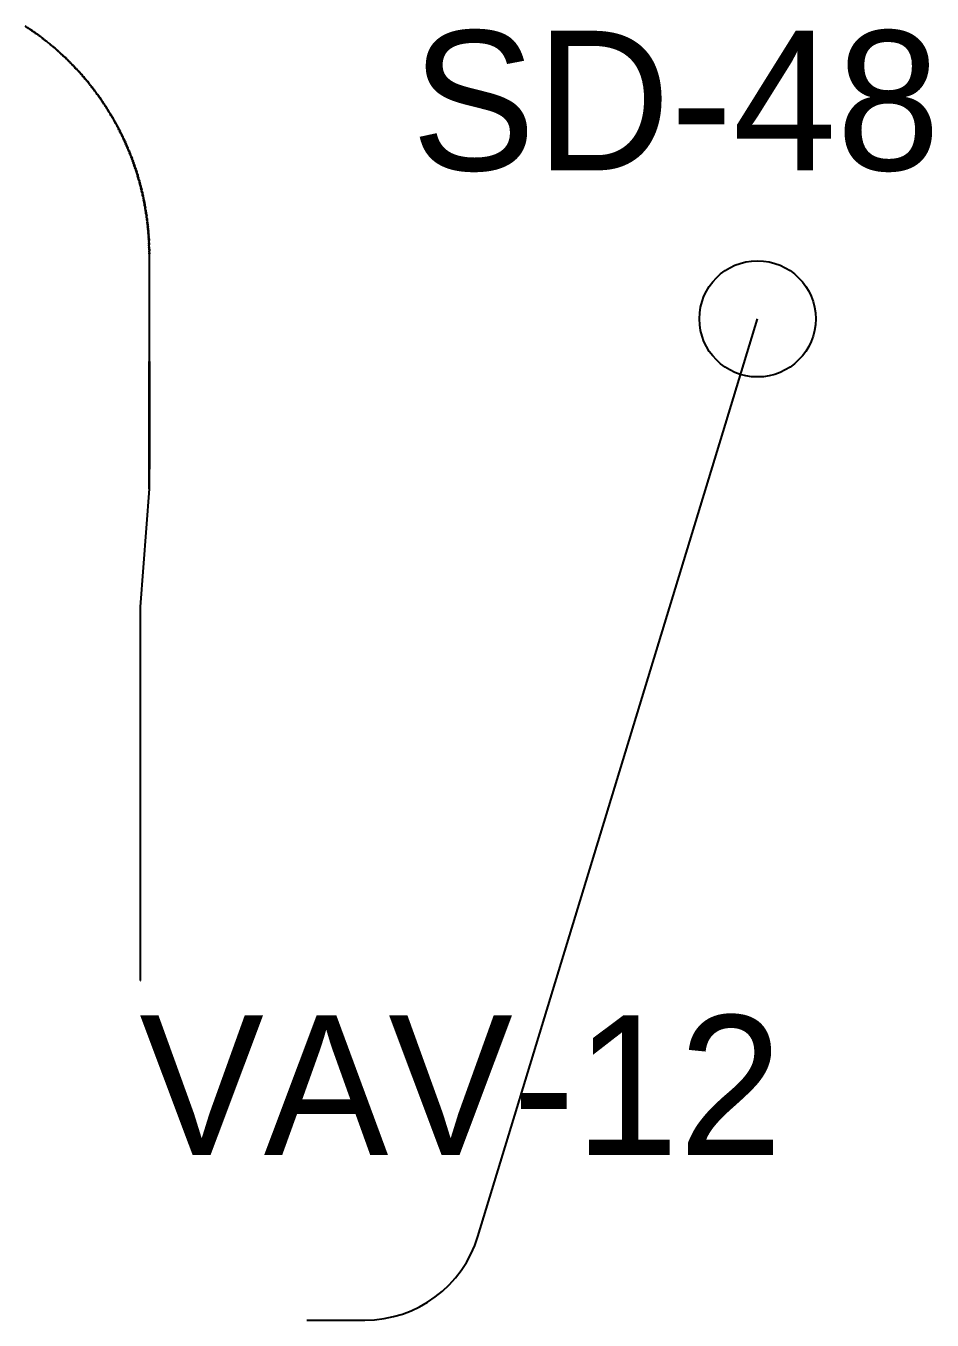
# Model space of a CAD drawing. Header units: metres. Extents: x 0.1 to 41.9, y 0.9 to 39.
# Drawn here: x 39.489 to 41.826, y 12.123 to 15.462 of the extents above; entities that cross this region are included whole.
import ezdxf

# ---------------------------------------------------------------- set-up
doc = ezdxf.new("R2010")
doc.units = ezdxf.units.M
for name, color, linetype in [('BSA_BRANCH_AXIS', 5, 'Continuous'), ('BSA_BRANCH_LABEL', 3, 'Continuous'), ('BSA_MATERIAL_SECTION', 7, 'Continuous'), ('BSA_TERMINAL_CENTRE', 3, 'Continuous'), ('BSA_VAV_LABEL', 7, 'Continuous')]:
    doc.layers.add(name, color=color, linetype=linetype)

msp = doc.modelspace()

# ---------------------------------------------------------------- linework, layer by layer
at = {"layer": 'BSA_BRANCH_AXIS'}
msp.add_lwpolyline([(40.2135, 12.1226), (40.3635, 12.1226, 0.330046), (40.6551, 12.3386), (41.2874, 14.4148), (41.3762, 14.7064)], format="xyb", dxfattribs=at)
at = {"layer": 'BSA_MATERIAL_SECTION'}
for p, q in [((39.4893, 15.461), (39.4871, 15.4624)), ((39.4889, 15.4603), (39.4911, 15.4589)), ((39.4893, 15.461), (39.4916, 15.4595)), ((39.4911, 15.4589), (39.4933, 15.4574)), ((39.4916, 15.4595), (39.4938, 15.4581)), ((39.4955, 15.4559), (39.4933, 15.4574)), ((39.496, 15.4566), (39.4938, 15.4581)), ((39.4977, 15.4545), (39.4955, 15.4559)), ((39.4982, 15.4551), (39.496, 15.4566)), ((39.4977, 15.4545), (39.4999, 15.453)), ((39.4982, 15.4551), (39.5004, 15.4536)), ((39.5021, 15.4515), (39.4999, 15.453)), ((39.5025, 15.4521), (39.5004, 15.4536)), ((39.5021, 15.4515), (39.5043, 15.45)), ((39.5025, 15.4521), (39.5047, 15.4507)), ((39.5043, 15.45), (39.5064, 15.4485)), ((39.5069, 15.4491), (39.5047, 15.4507)), ((39.5086, 15.447), (39.5064, 15.4485)), ((39.5069, 15.4491), (39.5091, 15.4476)), ((39.5108, 15.4454), (39.5086, 15.447)), ((39.5112, 15.4461), (39.5091, 15.4476)), ((39.5108, 15.4454), (39.5129, 15.4439)), ((39.5112, 15.4461), (39.5134, 15.4446)), ((39.5129, 15.4439), (39.5151, 15.4424)), ((39.5155, 15.443), (39.5134, 15.4446)), ((39.5172, 15.4408), (39.5151, 15.4424)), ((39.5155, 15.443), (39.5177, 15.4415)), ((39.5172, 15.4408), (39.5194, 15.4393)), ((39.5198, 15.4399), (39.5177, 15.4415)), ((39.5215, 15.4377), (39.5194, 15.4393)), ((39.5198, 15.4399), (39.522, 15.4384)), ((39.5215, 15.4377), (39.5236, 15.4361)), ((39.5241, 15.4368), (39.522, 15.4384)), ((39.5257, 15.4346), (39.5236, 15.4361)), ((39.5241, 15.4368), (39.5262, 15.4352)), ((39.5257, 15.4346), (39.5279, 15.433)), ((39.5283, 15.4336), (39.5262, 15.4352)), ((39.53, 15.4314), (39.5279, 15.433)), ((39.5283, 15.4336), (39.5304, 15.432)), ((39.53, 15.4314), (39.5321, 15.4298)), ((39.5326, 15.4304), (39.5304, 15.432)), ((39.5326, 15.4304), (39.5347, 15.4288)), ((39.5342, 15.4282), (39.5321, 15.4298)), ((39.5342, 15.4282), (39.5362, 15.4266)), ((39.5367, 15.4272), (39.5347, 15.4288)), ((39.5383, 15.4249), (39.5362, 15.4266)), ((39.5367, 15.4272), (39.5388, 15.4256)), ((39.5383, 15.4249), (39.5404, 15.4233)), ((39.5409, 15.4239), (39.5388, 15.4256)), ((39.5425, 15.4217), (39.5404, 15.4233)), ((39.5409, 15.4239), (39.543, 15.4223)), ((39.5425, 15.4217), (39.5445, 15.42)), ((39.543, 15.4223), (39.545, 15.4206)), ((39.5466, 15.4184), (39.5445, 15.42)), ((39.5471, 15.419), (39.545, 15.4206)), ((39.5466, 15.4184), (39.5487, 15.4167)), ((39.5492, 15.4173), (39.5471, 15.419)), ((39.5507, 15.415), (39.5487, 15.4167)), ((39.5492, 15.4173), (39.5512, 15.4156)), ((39.5507, 15.415), (39.5527, 15.4133)), ((39.5533, 15.4139), (39.5512, 15.4156)), ((39.5548, 15.4116), (39.5527, 15.4133)), ((39.5533, 15.4139), (39.5553, 15.4123)), ((39.5568, 15.4099), (39.5548, 15.4116)), ((39.5573, 15.4106), (39.5553, 15.4123)), ((39.5568, 15.4099), (39.5588, 15.4082)), ((39.5573, 15.4106), (39.5593, 15.4089)), ((39.5588, 15.4082), (39.5608, 15.4065)), ((39.5614, 15.4071), (39.5593, 15.4089)), ((39.5629, 15.4048), (39.5608, 15.4065)), ((39.5614, 15.4071), (39.5634, 15.4054)), ((39.5629, 15.4048), (39.5649, 15.4031)), ((39.5634, 15.4054), (39.5654, 15.4037)), ((39.5668, 15.4014), (39.5649, 15.4031)), ((39.5674, 15.402), (39.5654, 15.4037)), ((39.5668, 15.4014), (39.5688, 15.3996)), ((39.5694, 15.4002), (39.5674, 15.402)), ((39.5708, 15.3979), (39.5688, 15.3996)), ((39.5694, 15.4002), (39.5713, 15.3985)), ((39.5708, 15.3979), (39.5728, 15.3961)), ((39.5713, 15.3985), (39.5733, 15.3967)), ((39.5753, 15.3949), (39.5733, 15.3967)), ((39.5748, 15.3943), (39.5728, 15.3961)), ((39.5748, 15.3943), (39.5767, 15.3926)), ((39.5773, 15.3932), (39.5753, 15.3949)), ((39.5787, 15.3908), (39.5767, 15.3926)), ((39.5773, 15.3932), (39.5792, 15.3914)), ((39.5787, 15.3908), (39.5806, 15.389)), ((39.5812, 15.3896), (39.5792, 15.3914)), ((39.5826, 15.3872), (39.5806, 15.389)), ((39.5812, 15.3896), (39.5831, 15.3878)), ((39.5826, 15.3872), (39.5845, 15.3854)), ((39.5831, 15.3878), (39.585, 15.386)), ((39.5864, 15.3836), (39.5845, 15.3854)), ((39.587, 15.3842), (39.585, 15.386)), ((39.5864, 15.3836), (39.5884, 15.3818)), ((39.5889, 15.3824), (39.587, 15.3842)), ((39.5903, 15.38), (39.5884, 15.3818)), ((39.5889, 15.3824), (39.5908, 15.3805)), ((39.5903, 15.38), (39.5922, 15.3781)), ((39.5908, 15.3805), (39.5927, 15.3787)), ((39.5941, 15.3763), (39.5922, 15.3781)), ((39.5946, 15.3769), (39.5927, 15.3787)), ((39.5941, 15.3763), (39.596, 15.3745)), ((39.5946, 15.3769), (39.5965, 15.375)), ((39.5979, 15.3726), (39.596, 15.3745)), ((39.5984, 15.3732), (39.5965, 15.375)), ((39.5979, 15.3726), (39.5997, 15.3707)), ((39.6003, 15.3713), (39.5984, 15.3732)), ((39.6016, 15.3689), (39.5997, 15.3707)), ((39.6003, 15.3713), (39.6022, 15.3694)), ((39.6016, 15.3689), (39.6035, 15.367)), ((39.604, 15.3676), (39.6022, 15.3694)), ((39.6053, 15.3651), (39.6035, 15.367)), ((39.604, 15.3676), (39.6059, 15.3657)), ((39.6072, 15.3632), (39.6053, 15.3651)), ((39.6059, 15.3657), (39.6078, 15.3638)), ((39.6072, 15.3632), (39.609, 15.3613)), ((39.6096, 15.3619), (39.6078, 15.3638)), ((39.609, 15.3613), (39.6109, 15.3594)), ((39.6114, 15.36), (39.6096, 15.3619)), ((39.6127, 15.3575), (39.6109, 15.3594)), ((39.6114, 15.36), (39.6133, 15.3581)), ((39.6145, 15.3556), (39.6127, 15.3575)), ((39.6133, 15.3581), (39.6151, 15.3562)), ((39.6145, 15.3556), (39.6163, 15.3537)), ((39.6169, 15.3543), (39.6151, 15.3562)), ((39.6163, 15.3537), (39.6181, 15.3518)), ((39.6187, 15.3523), (39.6169, 15.3543)), ((39.6199, 15.3498), (39.6181, 15.3518)), ((39.6187, 15.3523), (39.6205, 15.3504)), ((39.6199, 15.3498), (39.6217, 15.3479)), ((39.6223, 15.3484), (39.6205, 15.3504)), ((39.6235, 15.346), (39.6217, 15.3479)), ((39.6223, 15.3484), (39.6241, 15.3465)), ((39.6253, 15.344), (39.6235, 15.346)), ((39.6259, 15.3445), (39.6241, 15.3465)), ((39.6253, 15.344), (39.6271, 15.342)), ((39.6259, 15.3445), (39.6277, 15.3426)), ((39.6271, 15.342), (39.6288, 15.3401)), ((39.6277, 15.3426), (39.6294, 15.3406)), ((39.6306, 15.3381), (39.6288, 15.3401)), ((39.6312, 15.3386), (39.6294, 15.3406)), ((39.6323, 15.3361), (39.6306, 15.3381)), ((39.6312, 15.3386), (39.6329, 15.3366)), ((39.6323, 15.3361), (39.6341, 15.3341)), ((39.6347, 15.3346), (39.6329, 15.3366)), ((39.6341, 15.3341), (39.6358, 15.3321)), ((39.6364, 15.3326), (39.6347, 15.3346)), ((39.6375, 15.3301), (39.6358, 15.3321)), ((39.6364, 15.3326), (39.6381, 15.3306)), ((39.6393, 15.3281), (39.6375, 15.3301)), ((39.6399, 15.3286), (39.6381, 15.3306)), ((39.6393, 15.3281), (39.641, 15.3261)), ((39.6399, 15.3286), (39.6416, 15.3266)), ((39.641, 15.3261), (39.6427, 15.3241)), ((39.6433, 15.3246), (39.6416, 15.3266)), ((39.6444, 15.3221), (39.6427, 15.3241)), ((39.6433, 15.3246), (39.645, 15.3226)), ((39.6461, 15.32), (39.6444, 15.3221)), ((39.645, 15.3226), (39.6467, 15.3205)), ((39.6461, 15.32), (39.6477, 15.318)), ((39.6484, 15.3185), (39.6467, 15.3205)), ((39.6477, 15.318), (39.6494, 15.3159)), ((39.65, 15.3164), (39.6484, 15.3185)), ((39.6511, 15.3139), (39.6494, 15.3159)), ((39.65, 15.3164), (39.6517, 15.3144)), ((39.6527, 15.3118), (39.6511, 15.3139)), ((39.6534, 15.3123), (39.6517, 15.3144)), ((39.6527, 15.3118), (39.6544, 15.3098)), ((39.6534, 15.3123), (39.655, 15.3103)), ((39.656, 15.3077), (39.6544, 15.3098)), ((39.6567, 15.3082), (39.655, 15.3103)), ((39.656, 15.3077), (39.6577, 15.3056)), ((39.6567, 15.3082), (39.6583, 15.3061)), ((39.6577, 15.3056), (39.6593, 15.3035)), ((39.6583, 15.3061), (39.6599, 15.304)), ((39.6609, 15.3014), (39.6593, 15.3035)), ((39.6615, 15.3019), (39.6599, 15.304)), ((39.6625, 15.2993), (39.6609, 15.3014)), ((39.6631, 15.2998), (39.6615, 15.3019)), ((39.6625, 15.2993), (39.6641, 15.2972)), ((39.6631, 15.2998), (39.6648, 15.2977)), ((39.6641, 15.2972), (39.6657, 15.2951)), ((39.6648, 15.2977), (39.6663, 15.2956)), ((39.6673, 15.293), (39.6657, 15.2951)), ((39.6679, 15.2935), (39.6663, 15.2956)), ((39.6689, 15.2909), (39.6673, 15.293)), ((39.6695, 15.2914), (39.6679, 15.2935)), ((39.6689, 15.2909), (39.6704, 15.2888)), ((39.6695, 15.2914), (39.6711, 15.2892)), ((39.6704, 15.2888), (39.672, 15.2866)), ((39.6727, 15.2871), (39.6711, 15.2892)), ((39.6736, 15.2845), (39.672, 15.2866)), ((39.6727, 15.2871), (39.6742, 15.285)), ((39.6751, 15.2824), (39.6736, 15.2845)), ((39.6742, 15.285), (39.6758, 15.2828)), ((39.6751, 15.2824), (39.6767, 15.2802)), ((39.6773, 15.2807), (39.6758, 15.2828)), ((39.6767, 15.2802), (39.6782, 15.278)), ((39.6788, 15.2785), (39.6773, 15.2807)), ((39.6797, 15.2759), (39.6782, 15.278)), ((39.6788, 15.2785), (39.6804, 15.2764)), ((39.6812, 15.2737), (39.6797, 15.2759)), ((39.6819, 15.2742), (39.6804, 15.2764)), ((39.6812, 15.2737), (39.6827, 15.2716)), ((39.6819, 15.2742), (39.6834, 15.272)), ((39.6827, 15.2716), (39.6842, 15.2694)), ((39.6849, 15.2698), (39.6834, 15.272)), ((39.6857, 15.2672), (39.6842, 15.2694)), ((39.6849, 15.2698), (39.6864, 15.2676)), ((39.6857, 15.2672), (39.6872, 15.265)), ((39.6864, 15.2676), (39.6878, 15.2654)), ((39.6887, 15.2628), (39.6872, 15.265)), ((39.6893, 15.2632), (39.6878, 15.2654)), ((39.6908, 15.261), (39.6893, 15.2632)), ((39.6901, 15.2606), (39.6887, 15.2628)), ((39.6901, 15.2606), (39.6916, 15.2584)), ((39.6908, 15.261), (39.6923, 15.2588)), ((39.6916, 15.2584), (39.693, 15.2562)), ((39.6937, 15.2566), (39.6923, 15.2588)), ((39.6945, 15.254), (39.693, 15.2562)), ((39.6937, 15.2566), (39.6951, 15.2544)), ((39.6959, 15.2517), (39.6945, 15.254)), ((39.6966, 15.2522), (39.6951, 15.2544)), ((39.6959, 15.2517), (39.6973, 15.2495)), ((39.6966, 15.2522), (39.698, 15.2499)), ((39.6973, 15.2495), (39.6987, 15.2473)), ((39.698, 15.2499), (39.6994, 15.2477)), ((39.7001, 15.245), (39.6987, 15.2473)), ((39.7008, 15.2455), (39.6994, 15.2477)), ((39.7015, 15.2428), (39.7001, 15.245)), ((39.7022, 15.2432), (39.7008, 15.2455)), ((39.7015, 15.2428), (39.7029, 15.2406)), ((39.7022, 15.2432), (39.7036, 15.241)), ((39.7043, 15.2383), (39.7029, 15.2406)), ((39.705, 15.2387), (39.7036, 15.241)), ((39.7043, 15.2383), (39.7057, 15.236)), ((39.705, 15.2387), (39.7064, 15.2365)), ((39.7057, 15.236), (39.707, 15.2338)), ((39.7064, 15.2365), (39.7077, 15.2342)), ((39.7084, 15.2315), (39.707, 15.2338)), ((39.7091, 15.2319), (39.7077, 15.2342)), ((39.7097, 15.2292), (39.7084, 15.2315)), ((39.7104, 15.2296), (39.7091, 15.2319)), ((39.7104, 15.2296), (39.7118, 15.2274)), ((39.7097, 15.2292), (39.7111, 15.227)), ((39.7111, 15.227), (39.7124, 15.2247)), ((39.7131, 15.2251), (39.7118, 15.2274)), ((39.7137, 15.2224), (39.7124, 15.2247)), ((39.7131, 15.2251), (39.7144, 15.2228)), ((39.7137, 15.2224), (39.715, 15.2201)), ((39.7144, 15.2228), (39.7157, 15.2205)), ((39.7163, 15.2178), (39.715, 15.2201)), ((39.717, 15.2182), (39.7157, 15.2205)), ((39.7176, 15.2155), (39.7163, 15.2178)), ((39.7183, 15.2159), (39.717, 15.2182)), ((39.7176, 15.2155), (39.7189, 15.2132)), ((39.7183, 15.2159), (39.7196, 15.2136)), ((39.7202, 15.2109), (39.7189, 15.2132)), ((39.7209, 15.2112), (39.7196, 15.2136)), ((39.7202, 15.2109), (39.7215, 15.2085)), ((39.7209, 15.2112), (39.7222, 15.2089)), ((39.7215, 15.2085), (39.7227, 15.2062)), ((39.7234, 15.2066), (39.7222, 15.2089)), ((39.724, 15.2039), (39.7227, 15.2062)), ((39.7234, 15.2066), (39.7247, 15.2043)), ((39.7252, 15.2015), (39.724, 15.2039)), ((39.7259, 15.2019), (39.7247, 15.2043)), ((39.7252, 15.2015), (39.7265, 15.1992)), ((39.7259, 15.2019), (39.7272, 15.1996)), ((39.7265, 15.1992), (39.7277, 15.1969)), ((39.7272, 15.1996), (39.7284, 15.1972)), ((39.7289, 15.1945), (39.7277, 15.1969)), ((39.7296, 15.1949), (39.7284, 15.1972)), ((39.7289, 15.1945), (39.7301, 15.1922)), ((39.7308, 15.1925), (39.7296, 15.1949)), ((39.7313, 15.1898), (39.7301, 15.1922)), ((39.7308, 15.1925), (39.732, 15.1902)), ((39.7325, 15.1875), (39.7313, 15.1898)), ((39.7332, 15.1878), (39.732, 15.1902)), ((39.7325, 15.1875), (39.7337, 15.1851)), ((39.7332, 15.1878), (39.7344, 15.1854)), ((39.7337, 15.1851), (39.7348, 15.1827)), ((39.7355, 15.1831), (39.7344, 15.1854)), ((39.736, 15.1803), (39.7348, 15.1827)), ((39.7355, 15.1831), (39.7367, 15.1807)), ((39.7371, 15.178), (39.736, 15.1803)), ((39.7379, 15.1783), (39.7367, 15.1807)), ((39.7371, 15.178), (39.7383, 15.1756)), ((39.7379, 15.1783), (39.739, 15.1759)), ((39.7383, 15.1756), (39.7394, 15.1732)), ((39.7401, 15.1735), (39.739, 15.1759)), ((39.7406, 15.1708), (39.7394, 15.1732)), ((39.7401, 15.1735), (39.7413, 15.1711)), ((39.7417, 15.1684), (39.7406, 15.1708)), ((39.7413, 15.1711), (39.7424, 15.1687)), ((39.7417, 15.1684), (39.7428, 15.166)), ((39.7435, 15.1663), (39.7424, 15.1687)), ((39.7428, 15.166), (39.7439, 15.1636)), ((39.7446, 15.1639), (39.7435, 15.1663)), ((39.745, 15.1612), (39.7439, 15.1636)), ((39.7446, 15.1639), (39.7457, 15.1615)), ((39.745, 15.1612), (39.746, 15.1588)), ((39.7468, 15.1591), (39.7457, 15.1615)), ((39.7471, 15.1564), (39.746, 15.1588)), ((39.7468, 15.1591), (39.7478, 15.1567)), ((39.7471, 15.1564), (39.7482, 15.1539)), ((39.7478, 15.1567), (39.7489, 15.1543)), ((39.7492, 15.1515), (39.7482, 15.1539)), ((39.75, 15.1518), (39.7489, 15.1543)), ((39.7492, 15.1515), (39.7503, 15.1491)), ((39.751, 15.1494), (39.75, 15.1518)), ((39.7513, 15.1467), (39.7503, 15.1491)), ((39.751, 15.1494), (39.752, 15.147)), ((39.7513, 15.1467), (39.7523, 15.1442)), ((39.7531, 15.1445), (39.752, 15.147)), ((39.7533, 15.1418), (39.7523, 15.1442)), ((39.7531, 15.1445), (39.7541, 15.1421)), ((39.7544, 15.1393), (39.7533, 15.1418)), ((39.7551, 15.1396), (39.7541, 15.1421)), ((39.7544, 15.1393), (39.7554, 15.1369)), ((39.7551, 15.1396), (39.7561, 15.1372)), ((39.7554, 15.1369), (39.7563, 15.1344)), ((39.7571, 15.1347), (39.7561, 15.1372)), ((39.7573, 15.132), (39.7563, 15.1344)), ((39.7571, 15.1347), (39.7581, 15.1323)), ((39.7573, 15.132), (39.7583, 15.1295)), ((39.7581, 15.1323), (39.759, 15.1298)), ((39.7593, 15.1271), (39.7583, 15.1295)), ((39.76, 15.1274), (39.759, 15.1298)), ((39.7593, 15.1271), (39.7602, 15.1246)), ((39.7609, 15.1249), (39.76, 15.1274)), ((39.7611, 15.1221), (39.7602, 15.1246)), ((39.7609, 15.1249), (39.7619, 15.1224)), ((39.7611, 15.1221), (39.7621, 15.1197)), ((39.7619, 15.1224), (39.7628, 15.1199)), ((39.763, 15.1172), (39.7621, 15.1197)), ((39.7638, 15.1175), (39.7628, 15.1199)), ((39.763, 15.1172), (39.7639, 15.1147)), ((39.7647, 15.115), (39.7638, 15.1175)), ((39.7648, 15.1122), (39.7639, 15.1147)), ((39.7647, 15.115), (39.7656, 15.1125)), ((39.7648, 15.1122), (39.7657, 15.1097)), ((39.7665, 15.11), (39.7656, 15.1125)), ((39.7666, 15.1072), (39.7657, 15.1097)), ((39.7665, 15.11), (39.7674, 15.1075)), ((39.7666, 15.1072), (39.7675, 15.1047)), ((39.7682, 15.105), (39.7674, 15.1075)), ((39.7683, 15.1022), (39.7675, 15.1047)), ((39.7682, 15.105), (39.7691, 15.1025)), ((39.7692, 15.0997), (39.7683, 15.1022)), ((39.7691, 15.1025), (39.77, 15.1)), ((39.7692, 15.0997), (39.77, 15.0972)), ((39.7708, 15.0975), (39.77, 15.1)), ((39.7709, 15.0947), (39.77, 15.0972)), ((39.7716, 15.095), (39.7708, 15.0975)), ((39.7709, 15.0947), (39.7717, 15.0922)), ((39.7716, 15.095), (39.7725, 15.0925)), ((39.7717, 15.0922), (39.7725, 15.0897)), ((39.7733, 15.09), (39.7725, 15.0925)), ((39.7733, 15.0872), (39.7725, 15.0897)), ((39.7733, 15.09), (39.7741, 15.0874)), ((39.7733, 15.0872), (39.7741, 15.0847)), ((39.7741, 15.0874), (39.7749, 15.0849)), ((39.7749, 15.0822), (39.7741, 15.0847)), ((39.7757, 15.0824), (39.7749, 15.0849)), ((39.7749, 15.0822), (39.7757, 15.0796)), ((39.7765, 15.0799), (39.7757, 15.0824)), ((39.7765, 15.0771), (39.7757, 15.0796)), ((39.7765, 15.0799), (39.7773, 15.0773)), ((39.7765, 15.0771), (39.7772, 15.0746)), ((39.778, 15.072), (39.7772, 15.0746)), ((39.7773, 15.0773), (39.778, 15.0748)), ((39.7788, 15.0723), (39.778, 15.0748)), ((39.778, 15.072), (39.7787, 15.0695)), ((39.7795, 15.067), (39.7787, 15.0695)), ((39.7788, 15.0723), (39.7795, 15.0697)), ((39.7803, 15.0672), (39.7795, 15.0697)), ((39.7802, 15.0644), (39.7795, 15.067)), ((39.7802, 15.0644), (39.7809, 15.0619)), ((39.781, 15.0646), (39.7803, 15.0672)), ((39.781, 15.0646), (39.7817, 15.0621)), ((39.7809, 15.0619), (39.7816, 15.0593)), ((39.7823, 15.0568), (39.7816, 15.0593)), ((39.7824, 15.0595), (39.7817, 15.0621)), ((39.7823, 15.0568), (39.783, 15.0542)), ((39.7824, 15.0595), (39.7831, 15.057)), ((39.7837, 15.0517), (39.783, 15.0542)), ((39.7831, 15.057), (39.7838, 15.0544)), ((39.7837, 15.0517), (39.7843, 15.0491)), ((39.7845, 15.0519), (39.7838, 15.0544)), ((39.785, 15.0466), (39.7843, 15.0491)), ((39.7851, 15.0493), (39.7845, 15.0519)), ((39.785, 15.0466), (39.7857, 15.044)), ((39.7851, 15.0493), (39.7858, 15.0468)), ((39.7863, 15.0414), (39.7857, 15.044)), ((39.7864, 15.0442), (39.7858, 15.0468)), ((39.7869, 15.0389), (39.7863, 15.0414)), ((39.7864, 15.0442), (39.7871, 15.0416)), ((39.7869, 15.0389), (39.7875, 15.0363)), ((39.7871, 15.0416), (39.7877, 15.039)), ((39.7881, 15.0337), (39.7875, 15.0363)), ((39.7883, 15.0365), (39.7877, 15.039)), ((39.7881, 15.0337), (39.7887, 15.0311)), ((39.7889, 15.0339), (39.7883, 15.0365)), ((39.7887, 15.0311), (39.7893, 15.0286)), ((39.7889, 15.0339), (39.7895, 15.0313)), ((39.7895, 15.0313), (39.7901, 15.0287)), ((39.7899, 15.026), (39.7893, 15.0286)), ((39.7905, 15.0234), (39.7899, 15.026)), ((39.7907, 15.0262), (39.7901, 15.0287)), ((39.7905, 15.0234), (39.791, 15.0208)), ((39.7907, 15.0262), (39.7913, 15.0236)), ((39.791, 15.0208), (39.7916, 15.0182)), ((39.7918, 15.021), (39.7913, 15.0236)), ((39.7921, 15.0157), (39.7916, 15.0182)), ((39.7918, 15.021), (39.7924, 15.0184)), ((39.7921, 15.0157), (39.7927, 15.0131)), ((39.7929, 15.0158), (39.7924, 15.0184)), ((39.7932, 15.0105), (39.7927, 15.0131)), ((39.7934, 15.0132), (39.7929, 15.0158)), ((39.7932, 15.0105), (39.7937, 15.0079)), ((39.7934, 15.0132), (39.794, 15.0106)), ((39.7942, 15.0053), (39.7937, 15.0079)), ((39.7945, 15.008), (39.794, 15.0106)), ((39.7942, 15.0053), (39.7947, 15.0027)), ((39.7945, 15.008), (39.795, 15.0054)), ((39.7952, 15.0001), (39.7947, 15.0027)), ((39.7955, 15.0028), (39.795, 15.0054)), ((39.7956, 14.9975), (39.7952, 15.0001)), ((39.7955, 15.0028), (39.796, 15.0002)), ((39.7956, 14.9975), (39.7961, 14.9949)), ((39.7964, 14.9976), (39.796, 15.0002)), ((39.7964, 14.9976), (39.7969, 14.995)), ((39.7961, 14.9949), (39.7965, 14.9923)), ((39.797, 14.9897), (39.7965, 14.9923)), ((39.7969, 14.995), (39.7973, 14.9924)), ((39.797, 14.9897), (39.7974, 14.9871)), ((39.7978, 14.9898), (39.7973, 14.9924)), ((39.7978, 14.9845), (39.7974, 14.9871)), ((39.7982, 14.9872), (39.7978, 14.9898)), ((39.7978, 14.9845), (39.7983, 14.9818)), ((39.7982, 14.9872), (39.7986, 14.9846)), ((39.7987, 14.9792), (39.7983, 14.9818)), ((39.799, 14.982), (39.7986, 14.9846)), ((39.7991, 14.9766), (39.7987, 14.9792)), ((39.799, 14.982), (39.7995, 14.9794)), ((39.7991, 14.9766), (39.7994, 14.974)), ((39.7994, 14.974), (39.7998, 14.9714)), ((39.7998, 14.9767), (39.7995, 14.9794)), ((39.7998, 14.9767), (39.8002, 14.9741)), ((39.8002, 14.9688), (39.7998, 14.9714)), ((39.8002, 14.9741), (39.8006, 14.9715)), ((39.8005, 14.9661), (39.8002, 14.9688)), ((39.8005, 14.9661), (39.8009, 14.9635)), ((39.801, 14.9689), (39.8006, 14.9715)), ((39.8012, 14.9609), (39.8009, 14.9635)), ((39.8013, 14.9663), (39.801, 14.9689)), ((39.8013, 14.9663), (39.8017, 14.9636)), ((39.8017, 14.9636), (39.802, 14.961)), ((39.8012, 14.9609), (39.8015, 14.9583)), ((39.8015, 14.9583), (39.8018, 14.9557)), ((39.8021, 14.953), (39.8018, 14.9557)), ((39.8023, 14.9584), (39.802, 14.961)), ((39.8021, 14.953), (39.8024, 14.9504)), ((39.8026, 14.9558), (39.8023, 14.9584)), ((39.8027, 14.9478), (39.8024, 14.9504)), ((39.8026, 14.9558), (39.8029, 14.9531)), ((39.8027, 14.9478), (39.803, 14.9451)), ((39.8032, 14.9505), (39.8029, 14.9531)), ((39.8033, 14.9425), (39.803, 14.9451)), ((39.8032, 14.9505), (39.8035, 14.9479)), ((39.8033, 14.9425), (39.8035, 14.9399)), ((39.8038, 14.9452), (39.8035, 14.9479)), ((39.8038, 14.9373), (39.8035, 14.9399)), ((39.8038, 14.9452), (39.8041, 14.9426)), ((39.8038, 14.9373), (39.804, 14.9346)), ((39.8042, 14.932), (39.804, 14.9346)), ((39.8043, 14.94), (39.8041, 14.9426)), ((39.8042, 14.932), (39.8044, 14.9294)), ((39.8043, 14.94), (39.8046, 14.9373)), ((39.8046, 14.9267), (39.8044, 14.9294)), ((39.8048, 14.9347), (39.8046, 14.9373)), ((39.8048, 14.9347), (39.805, 14.9321)), ((39.8052, 14.9294), (39.805, 14.9321)), ((39.8052, 14.9294), (39.8054, 14.9268)), ((39.8046, 14.9267), (39.8048, 14.9241)), ((39.805, 14.9214), (39.8048, 14.9241)), ((39.805, 14.9214), (39.8052, 14.9188)), ((39.8054, 14.9162), (39.8052, 14.9188)), ((39.8056, 14.9241), (39.8054, 14.9268)), ((39.8054, 14.9162), (39.8055, 14.9135)), ((39.8057, 14.9109), (39.8055, 14.9135)), ((39.8056, 14.9241), (39.8058, 14.9215)), ((39.8057, 14.9109), (39.8058, 14.9083)), ((39.806, 14.9189), (39.8058, 14.9215)), ((39.8059, 14.9056), (39.8058, 14.9083)), ((39.8059, 14.9056), (39.806, 14.903)), ((39.806, 14.9189), (39.8062, 14.9162)), ((39.8061, 14.9003), (39.806, 14.903)), ((39.8061, 14.9003), (39.8062, 14.8977)), ((39.8063, 14.9136), (39.8062, 14.9162)), ((39.8063, 14.895), (39.8062, 14.8977)), ((39.8063, 14.9136), (39.8065, 14.9109)), ((39.8065, 14.9109), (39.8066, 14.9083)), ((39.8067, 14.9056), (39.8066, 14.9083)), ((39.8068, 14.903), (39.8067, 14.9056)), ((39.8068, 14.903), (39.8069, 14.9004)), ((39.8069, 14.9004), (39.807, 14.8977)), ((39.8071, 14.8951), (39.807, 14.8977)), ((39.8063, 14.895), (39.8064, 14.8924)), ((39.8065, 14.8898), (39.8064, 14.8924)), ((39.8065, 14.8898), (39.8065, 14.8871)), ((39.8066, 14.8845), (39.8065, 14.8871)), ((39.8066, 14.8845), (39.8066, 14.8818)), ((39.8066, 14.8792), (39.8066, 14.8818)), ((39.8066, 14.8792), (39.8066, 14.8765)), ((39.8066, 14.8739), (39.8066, 14.8765)), ((39.8066, 14.8739), (39.807, 14.8739)), ((39.8066, 14.8739), (39.8066, 14.596)), ((39.807, 14.8739), (39.8066, 14.8739)), ((39.8074, 14.8739), (39.807, 14.8739)), ((39.807, 14.8739), (39.8074, 14.8739)), ((39.8072, 14.8924), (39.8071, 14.8951)), ((39.8072, 14.8924), (39.8073, 14.8898)), ((39.8073, 14.8871), (39.8073, 14.8898)), ((39.8073, 14.8871), (39.8074, 14.8845)), ((39.8074, 14.8845), (39.8074, 14.8818)), ((39.8074, 14.8792), (39.8074, 14.8818)), ((39.8074, 14.8766), (39.8074, 14.8792)), ((39.8074, 14.8766), (39.8074, 14.8739)), ((39.8074, 14.596), (39.8074, 14.8739)), ((39.8066, 14.3181), (39.8066, 14.596)), ((39.8074, 14.596), (39.8074, 14.3181)), ((39.807, 14.3181), (39.8066, 14.3181)), ((39.8066, 14.2681), (39.8066, 14.3181)), ((39.8066, 14.3181), (39.807, 14.3181)), ((39.807, 14.3181), (39.8074, 14.3181)), ((39.8074, 14.3181), (39.807, 14.3181)), ((39.8074, 14.2681), (39.8074, 14.3181)), ((39.8066, 14.2681), (39.784, 13.9633)), ((39.7848, 13.9633), (39.8074, 14.2681)), ((39.784, 13.9633), (39.784, 13.9133)), ((39.7848, 13.9133), (39.7848, 13.9633)), ((39.784, 13.9133), (39.7848, 13.9133)), ((39.784, 13.9133), (39.784, 12.9989)), ((39.7848, 13.9133), (39.784, 13.9133)), ((39.7848, 12.9989), (39.7848, 13.9133)), ((39.784, 12.9989), (39.7848, 12.9989))]:
    msp.add_line(p, q, dxfattribs=at)
at = {"layer": 'BSA_TERMINAL_CENTRE'}
msp.add_circle((41.3762, 14.7064), 0.15, dxfattribs=at)

# ---------------------------------------------------------------- texts
at = {"layer": 'BSA_BRANCH_LABEL'}
msp.add_text('SD-48', height=0.36, dxfattribs=at).set_placement((40.4829, 15.0898))
at = {"layer": 'BSA_VAV_LABEL'}
msp.add_text('VAV-12', height=0.36, dxfattribs=at).set_placement((39.7816, 12.5489))

doc.saveas('drawing.dxf')
